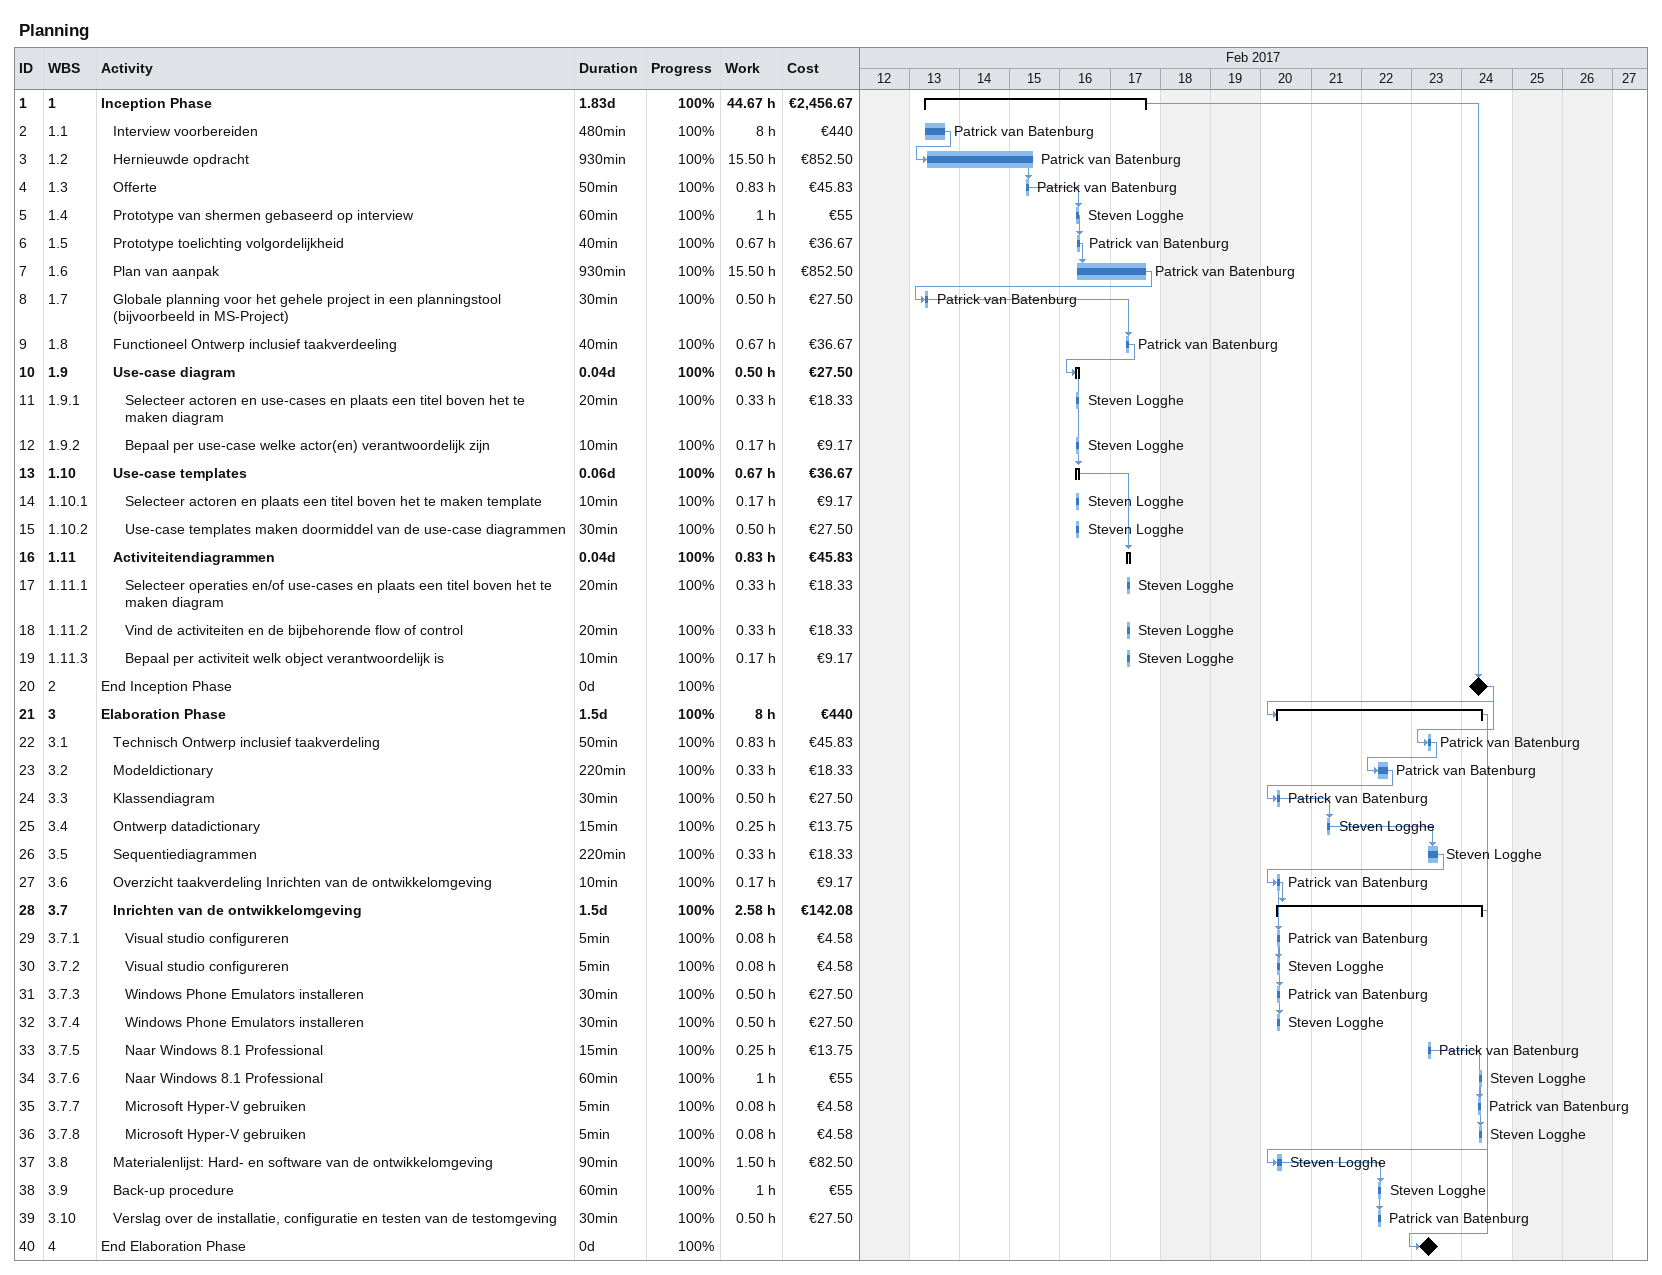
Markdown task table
Planning

| ID | WBS | Task | Duration | Start | Finish | Predecessors | Resources | % complete | Work (h) | Cost (€) |
|---|---|---|---|---|---|---|---|---|---|---|
| 1 | 1 | **Inception Phase** | 1.83d | 2017-02-13 | 2017-02-17 |  |  | 100 | 44.67 | 2456.67 |
| 2 | 1.1 | Interview voorbereiden | 480min | 2017-02-13 | 2017-02-13 |  | Patrick van Batenburg | 100 | 8 | 440 |
| 3 | 1.2 | Hernieuwde opdracht | 930min | 2017-02-13 | 2017-02-15 | 2 | Patrick van Batenburg | 100 | 15.50 | 852.50 |
| 4 | 1.3 | Offerte | 50min | 2017-02-15 | 2017-02-15 | 3 | Patrick van Batenburg | 100 | 0.83 | 45.83 |
| 5 | 1.4 | Prototype van shermen gebaseerd op interview | 60min | 2017-02-16 | 2017-02-16 | 4 | Steven Logghe | 100 | 1 | 55 |
| 6 | 1.5 | Prototype toelichting volgordelijkheid | 40min | 2017-02-16 | 2017-02-16 | 5 | Patrick van Batenburg | 100 | 0.67 | 36.67 |
| 7 | 1.6 | Plan van aanpak | 930min | 2017-02-16 | 2017-02-17 | 6 | Patrick van Batenburg | 100 | 15.50 | 852.50 |
| 8 | 1.7 | Globale planning voor het gehele project in een planningstool (bijvoorbeeld in MS-Project) | 30min | 2017-02-13 | 2017-02-13 | 7 | Patrick van Batenburg | 100 | 0.50 | 27.50 |
| 9 | 1.8 | Functioneel Ontwerp inclusief taakverdeeling | 40min | 2017-02-17 | 2017-02-17 | 8 | Patrick van Batenburg | 100 | 0.67 | 36.67 |
| 10 | 1.9 | **Use-case diagram** | 0.04d | 2017-02-16 | 2017-02-16 | 9 |  | 100 | 0.50 | 27.50 |
| 11 | 1.9.1 | Selecteer actoren en use-cases en plaats een titel boven het te maken diagram | 20min | 2017-02-16 | 2017-02-16 |  | Steven Logghe | 100 | 0.33 | 18.33 |
| 12 | 1.9.2 | Bepaal per use-case welke actor(en) verantwoordelijk zijn | 10min | 2017-02-16 | 2017-02-16 |  | Steven Logghe | 100 | 0.17 | 9.17 |
| 13 | 1.10 | **Use-case templates** | 0.06d | 2017-02-16 | 2017-02-16 | 10 |  | 100 | 0.67 | 36.67 |
| 14 | 1.10.1 | Selecteer actoren en plaats een titel boven het te maken template | 10min | 2017-02-16 | 2017-02-16 |  | Steven Logghe | 100 | 0.17 | 9.17 |
| 15 | 1.10.2 | Use-case templates maken doormiddel van de use-case diagrammen | 30min | 2017-02-16 | 2017-02-16 |  | Steven Logghe | 100 | 0.50 | 27.50 |
| 16 | 1.11 | **Activiteitendiagrammen** | 0.04d | 2017-02-17 | 2017-02-17 | 13 |  | 100 | 0.83 | 45.83 |
| 17 | 1.11.1 | Selecteer operaties en/of use-cases en plaats een titel boven het te maken diagram | 20min | 2017-02-17 | 2017-02-17 |  | Steven Logghe | 100 | 0.33 | 18.33 |
| 18 | 1.11.2 | Vind de activiteiten en de bijbehorende flow of control | 20min | 2017-02-17 | 2017-02-17 |  | Steven Logghe | 100 | 0.33 | 18.33 |
| 19 | 1.11.3 | Bepaal per activiteit welk object verantwoordelijk is | 10min | 2017-02-17 | 2017-02-17 |  | Steven Logghe | 100 | 0.17 | 9.17 |
| 20 | 2 | End Inception Phase | 0d | 2017-02-24 | 2017-02-24 | 1 |  | 100 |  |  |
| 21 | 3 | **Elaboration Phase** | 1.5d | 2017-02-20 | 2017-02-24 | 20 |  | 100 | 8 | 440 |
| 22 | 3.1 | Technisch Ontwerp inclusief taakverdeling | 50min | 2017-02-23 | 2017-02-23 | 20 | Patrick van Batenburg | 100 | 0.83 | 45.83 |
| 23 | 3.2 | Modeldictionary | 220min | 2017-02-22 | 2017-02-22 | 22 | Patrick van Batenburg | 100 | 0.33 | 18.33 |
| 24 | 3.3 | Klassendiagram | 30min | 2017-02-20 | 2017-02-20 | 23 | Patrick van Batenburg | 100 | 0.50 | 27.50 |
| 25 | 3.4 | Ontwerp datadictionary | 15min | 2017-02-21 | 2017-02-21 | 24 | Steven Logghe | 100 | 0.25 | 13.75 |
| 26 | 3.5 | Sequentiediagrammen | 220min | 2017-02-23 | 2017-02-23 | 25 | Steven Logghe | 100 | 0.33 | 18.33 |
| 27 | 3.6 | Overzicht taakverdeling Inrichten van de ontwikkelomgeving | 10min | 2017-02-20 | 2017-02-20 | 26 | Patrick van Batenburg | 100 | 0.17 | 9.17 |
| 28 | 3.7 | **Inrichten van de ontwikkelomgeving** | 1.5d | 2017-02-20 | 2017-02-24 | 27 |  | 100 | 2.58 | 142.08 |
| 29 | 3.7.1 | Visual studio configureren | 5min | 2017-02-20 | 2017-02-20 | 27 | Patrick van Batenburg | 100 | 0.08 | 4.58 |
| 30 | 3.7.2 | Visual studio configureren | 5min | 2017-02-20 | 2017-02-20 | 27 | Steven Logghe | 100 | 0.08 | 4.58 |
| 31 | 3.7.3 | Windows Phone Emulators installeren | 30min | 2017-02-20 | 2017-02-20 | 29 | Patrick van Batenburg | 100 | 0.50 | 27.50 |
| 32 | 3.7.4 | Windows Phone Emulators installeren | 30min | 2017-02-20 | 2017-02-20 | 30 | Steven Logghe | 100 | 0.50 | 27.50 |
| 33 | 3.7.5 | Naar Windows 8.1 Professional | 15min | 2017-02-23 | 2017-02-23 |  | Patrick van Batenburg | 100 | 0.25 | 13.75 |
| 34 | 3.7.6 | Naar Windows 8.1 Professional | 60min | 2017-02-24 | 2017-02-24 |  | Steven Logghe | 100 | 1 | 55 |
| 35 | 3.7.7 | Microsoft Hyper-V gebruiken | 5min | 2017-02-24 | 2017-02-24 | 33 | Patrick van Batenburg | 100 | 0.08 | 4.58 |
| 36 | 3.7.8 | Microsoft Hyper-V gebruiken | 5min | 2017-02-24 | 2017-02-24 | 34 | Steven Logghe | 100 | 0.08 | 4.58 |
| 37 | 3.8 | Materialenlijst: Hard- en software van de ontwikkelomgeving | 90min | 2017-02-20 | 2017-02-20 | 28 | Steven Logghe | 100 | 1.50 | 82.50 |
| 38 | 3.9 | Back-up procedure | 60min | 2017-02-22 | 2017-02-22 | 37 | Steven Logghe | 100 | 1 | 55 |
| 39 | 3.10 | Verslag over de installatie, configuratie en testen van de testomgeving | 30min | 2017-02-22 | 2017-02-22 | 38 | Patrick van Batenburg | 100 | 0.50 | 27.50 |
| 40 | 4 | End Elaboration Phase | 0d | 2017-02-23 | 2017-02-23 | 21 |  | 100 |  |  |
